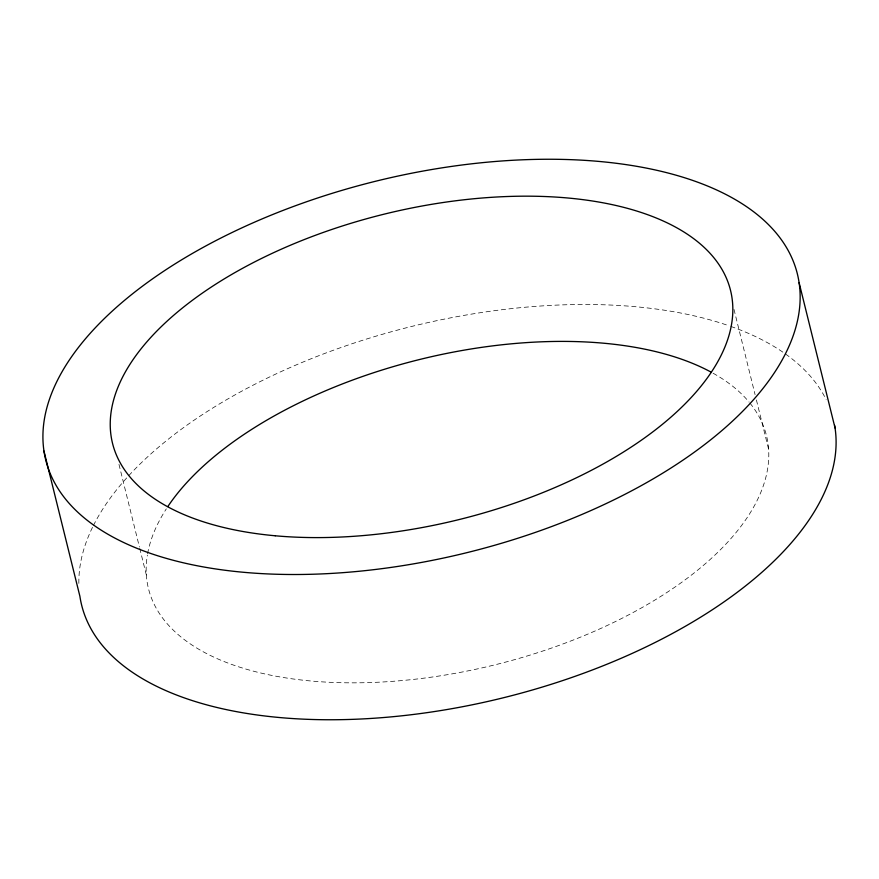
<?xml version="1.0" encoding="UTF-8"?>
<svg xmlns="http://www.w3.org/2000/svg" width="879" height="879" viewBox="0 0 879 879"><rect width="100%" height="100%" fill="white"/><g stroke="black" fill="none" stroke-linecap="round" stroke-linejoin="round"><path stroke-width="0.66" stroke-dasharray="4.39 3.3" d="M733.976 309.353L755.083 394.627M756.401 399.956L768.609 449.257M118.973 464.387L139.409 547.002M139.739 548.331L146.343 574.976M749.952 403.12A318.341 157.242 -13.9 0 1 498.019 664.063A318.341 157.242 -13.9 0 1 147.375 555.088M147.606 553.726A318.341 157.242 -13.9 0 1 166.318 508.875M713.1 373.223A318.341 157.242 -13.9 0 1 749.117 402.11M78.857 583.392A387.167 191.237 -13.9 0 1 92.811 526.708M93.405 525.521A387.167 191.237 -13.9 0 1 127.829 476.682M128.708 475.726A387.167 191.237 -13.9 0 1 729.449 325.933M730.779 326.406A387.167 191.237 -13.9 0 1 826.106 399.538"/><path stroke-width="1.32" d="M799.11 282.741A387.167 191.237 -13.9 0 1 257.118 573.339A387.167 191.237 -13.9 0 1 208.356 244.571A387.167 191.237 -13.9 0 1 799.11 282.741L835.05 427.974M43.95 451.026L79.89 596.259A387.167 191.237 -13.9 0 0 488.274 701.343A387.167 191.237 -13.9 0 0 834.621 425.326M167.823 506.568A318.341 157.242 -13.9 0 1 419.492 359.533A318.341 157.242 -13.9 0 1 710.858 371.993M275.193 535.772A318.341 157.242 -13.9 0 0 732.657 304.024A318.341 157.242 -13.9 0 0 256.734 260.854A318.341 157.242 -13.9 0 0 275.193 535.772"/></g></svg>
